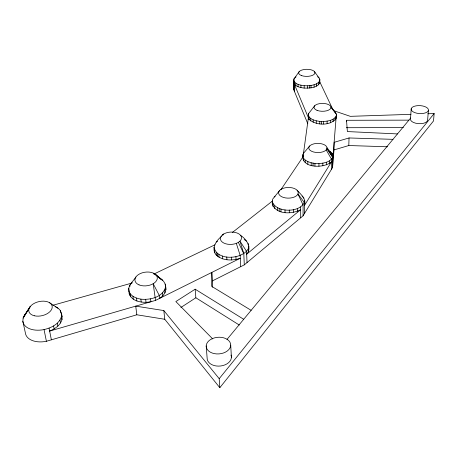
<?xml version="1.0" encoding="UTF-8"?>
<svg xmlns="http://www.w3.org/2000/svg" width="457" height="457" viewBox="0 0 457 457"><rect width="100%" height="100%" fill="white"/><g stroke="black" fill="none" stroke-linecap="round" stroke-linejoin="round"><path stroke-width="0.69" d="M309.675 145.96L304.288 152.392A15.127 7.706 0.4 0 0 303.014 154.277C300.152 168.759 324.179 168.587 331.485 161.818L304.465 205.461C306.636 199.006 300.94 194.511 297.101 190.232M303.014 154.277L303.014 156.825L303.202 155.426M212.339 287.213L212.396 280.912L244.289 264.866L303.071 215.807L303.077 204.982L297.975 193.979A9.825 5.341 -0.6 0 0 285.636 187.701A9.825 5.341 -0.6 0 0 281.661 196.727A9.825 5.341 -0.6 0 0 297.975 193.979L304.465 202.748L304.453 213.545M303.488 160.858L303.494 158.259L302.74 156.277M333.079 109.937L319.797 81.889L319.614 83.403C316.233 88.15 309.452 88.218 304.168 88.081L304.173 85.699C300.409 85.139 295.165 84.534 293.708 80.386L293.977 78.884L299.341 71.452M305.23 162.692L305.236 160.087L303.494 158.259M307.612 88.172L307.618 85.79C311.857 85.413 317.101 84.922 319.637 81.032L319.826 79.524L319.129 78.05L314.519 71.68M307.841 164.234L307.852 161.624L305.236 160.087M308.378 119.043L308.629 113.53L314.753 105.698M308.629 113.53L308.618 115.998L303.397 154.032M332.422 156.848L332.85 157.831L336.386 114.324L330.954 107.075L335.581 112.639L336.386 114.324L336.181 118.54C329.983 126.081 316.135 125.646 309.098 119.403L309.109 116.958L308.395 115.255M309.303 88.012L309.315 85.63M310.731 120.974L310.743 118.529L309.109 116.958M310.994 87.858L311.006 85.476M311.154 165.383L311.171 162.772L307.852 161.624M313.171 122.299L313.188 119.848L310.743 118.529M313.045 165.72L313.068 163.103M314.085 87.161L314.102 84.779M314.942 166.051L314.964 163.435L311.171 162.772M316.25 123.276L316.273 120.819L313.188 119.848M316.655 86.133L316.678 83.757M318.54 84.853L318.569 82.477M319.614 83.403L319.637 81.032M319.786 83.294L319.826 79.524M318.929 166.188L318.957 163.577C323.956 163.189 330.194 162.212 332.73 157.288L332.902 155.277L332.05 153.312L330.24 151.53M319.769 123.841L319.797 121.385L316.273 120.819M321.619 123.898L321.648 121.442M322.836 165.788L322.871 163.172M323.465 123.956L323.505 121.493C328.046 121.111 333.759 120.437 336.238 116.061M326.389 164.88L326.435 162.264M327.092 123.601L327.132 121.145M329.343 163.52L329.388 160.91M330.382 122.807L330.428 120.351M331.325 169.581L331.536 159.213L326.201 149.936L327.023 147.777A9.129 4.587 0.3 0 0 314.233 143.761A9.129 4.587 0.3 0 0 311.4 151.164A9.129 4.587 0.3 0 0 326.201 149.936M332.022 154.586L332.05 153.312M333.107 121.636L333.159 119.186M303.071 215.807L332.513 167.639L332.73 157.288L327.023 147.777L332.902 155.277L332.685 165.605M332.513 167.639L334.004 149.919L334.17 142.316L349.039 137.963L392.974 139.339M335.09 120.168L335.141 117.717M346.486 121.642L346.526 120.294L408.906 120.14M334.004 149.919L348.8 145.532L349.039 137.963M221.394 236.549C215.881 240.77 210.888 248.956 216.332 255.195C222.805 260.873 232.504 260.918 240.296 258.262L155.546 300.392L49.642 331.079C54.88 328.914 60.221 325.413 61.963 319.717L61.415 316.792L61.541 313.582L60.364 310.663A19.748 12.059 -13.1 0 0 55.183 306.658M61.963 319.717L62.083 316.501L61.541 313.582M411.214 108.812L410.489 118.837A8.597 4.027 3.3 0 0 418.189 123.619A8.597 4.027 3.3 0 0 427.581 120.385L428.426 110.331A8.66 3.982 3.2 0 0 416.178 105.824A8.66 3.982 3.2 0 0 414.836 112.645A8.66 3.982 3.2 0 0 428.426 110.331M427.838 113.77L434.15 113.559L433.499 120.956L219.817 387.702L164.76 319.266L163.835 310.577L135.723 306.133L136.832 314.787L164.76 319.266M136.832 314.787L46.403 341.282A19.571 12.139 -13.4 0 1 25.375 332.936L22.85 321.305L23.147 318.061A19.748 12.059 -13.1 0 1 25.541 313.753M304.756 200.406C302.688 213.191 275.8 213.379 272.246 201.486L272.658 199.155L279.775 190.335M307.818 123.807L293.765 89.795L293.977 78.884L296.067 76.839M240.605 235.395C246.563 239.217 252.304 247.705 246.683 254.189L300.677 209.683C292.109 214.31 276.302 214.847 272.303 204.193L272.612 202.44M248.385 251.607L248.271 248.797L248.814 246.095M155.546 300.392L153.186 283.723L159.299 295.468L159.613 298.37C163.372 295.97 166.885 291.732 165.594 287.002C162.938 297.25 150.136 300.169 140.87 299.152C136.049 298.358 130.633 296.21 128.897 291.218C127.589 285.379 133.227 281.426 135.906 276.982M22.85 321.305A19.748 12.059 -13.1 0 0 44.043 329.583C51.138 327.937 58.976 324.202 61.415 316.792M29.237 308.127L23.147 318.061L30.379 306.356L24.741 314.804M248.271 248.797C242.199 259.587 217.018 261.136 213.973 247.254M280.906 189.684L302.62 157.414M222.839 235.104L223.639 234.047L222.736 235.047M132.056 282.386L129.811 285.214L129.959 286.362M219.817 387.702L219.206 378.67L434.15 113.559M227.015 339.402L410.683 117.992M232.276 232.567L272.515 200.977M216.452 242.056L217.578 241.182M274.137 196.967L275.114 196.202M238.365 242.37L239.959 241.142A10.574 6.164 -3.1 0 0 232.927 232.105A10.574 6.164 -3.1 0 0 220.542 239.674A10.574 6.164 -3.1 0 0 236.332 243.358L238.365 242.37L243.804 253.635L244.289 264.866M180.881 307.487L195.853 297.781L195.156 289.201L175.848 301.557L212.722 338.934M153.826 274.097L214.921 244.815M52.795 305.299L132.153 282.992M128.897 291.218C129.44 301.62 142.773 303.465 150.901 301.734L150.57 298.832M410.946 114.33L350.308 116.341L333.382 110.577M346.303 127.709L403.377 127.589M304.173 85.699L307.618 85.79M319.797 121.385L323.505 121.493M348.8 145.532L387.57 146.783M314.964 163.435L318.957 163.577M397.476 133.918L347.371 131.57L346.526 120.294M309.098 119.403L294.348 84.237C296.822 86.973 300.683 87.647 304.168 88.081M159.881 278.524C164.497 280.29 166.137 285.299 165.891 289.881M251.133 310.32L211.677 286.345L211.82 272.418L212.396 280.912M195.156 289.201L243.701 319.283M195.853 297.781L239.274 325.024M49.55 302.711L57.982 308.218M244.175 239.462L246.392 241.062M161.07 279.084L153.918 273.366L162.395 280.21L155.608 274.508M317.592 76.719L319.129 78.05M334.313 111.485L335.581 112.639M302.094 196.036L303.945 198.115M163.835 310.577L219.206 378.67M326.875 148.879L332.73 157.288M61.495 315.033L62.083 316.501M236.332 243.358L240.165 255.434L240.685 266.677M243.804 253.635L239.959 241.142L246.569 251.367L247.026 262.581M44.043 329.583L46.403 341.282M49.059 328.137L51.373 339.825M53.589 325.955L54.16 328.891M57.314 323.202L57.873 326.138M59.981 320.071L60.53 323.002M61.061 312.702L61.278 313.868M60.364 310.663L60.69 312.411M129.605 292.6L129.988 295.49M128.725 288.224L129.103 291.103M130.319 293.988L130.702 296.884M132.918 296.342L133.295 299.244M136.517 298.107L136.883 301.009M140.87 299.152L141.224 302.054M145.669 299.404L146.012 302.306M162.521 292.926L162.829 295.816M164.663 290.029L164.966 292.92M165.268 284.037L165.565 286.91M206.198 345.903L207.124 358.02A12.162 8.38 -4.7 0 0 220.662 365.988A12.162 8.38 -4.7 0 0 230.996 355.06M214.482 249.916L214.664 252.727M217.521 253.418L217.698 256.24M216.155 252.378L216.332 255.195M218.892 254.463L219.063 257.285M222.508 256.023L222.673 258.851M226.752 256.943L226.912 259.77M230.711 345.086A12.276 8.329 -4.6 0 1 212.277 353.061A12.276 8.329 -4.6 0 1 212.368 338.614A12.276 8.329 -4.6 0 1 230.711 345.086L231.396 357.214M129.205 292.903L129.274 294.102M231.328 257.154L231.476 259.982M235.909 256.64L236.046 259.467M248.168 243.461L248.225 244.861M272.943 203.793L273 206.507M272.246 201.486L272.303 204.193M274.714 205.924L274.766 208.643M277.445 207.724L277.49 210.448M280.952 209.072L280.992 211.797M279.193 208.398L279.238 211.123M284.997 209.86L285.031 212.585M289.292 210.031L289.315 212.762M294.337 81.872L294.382 91.297M293.708 80.386L293.765 89.795M293.531 209.574L293.548 212.305M297.416 208.523L297.427 211.254M295.816 83.231L295.828 85.602M298.055 84.374L298.061 86.75M300.906 85.219L300.912 87.595M300.672 206.958L300.689 217.795M34.269 315.753A11.939 7.203 -12.9 0 0 52.224 307.218A11.939 7.203 -12.9 0 0 34.943 302.991A11.939 7.203 -12.9 0 0 34.269 315.753M139.042 284.882A11.265 6.849 -7.5 0 0 157.191 279.147A11.265 6.849 -7.5 0 0 142.15 272.852A11.265 6.849 -7.5 0 0 139.042 284.882M317.095 110.377A8.483 3.953 0.2 0 0 330.862 108.029A8.483 3.953 0.2 0 0 319.523 103.63A8.483 3.953 0.2 0 0 317.095 110.377M301.643 75.622A8.146 3.547 -0.4 0 0 314.839 73.371A8.146 3.547 -0.4 0 0 303.894 69.544A8.146 3.547 -0.4 0 0 301.643 75.622"/></g></svg>
